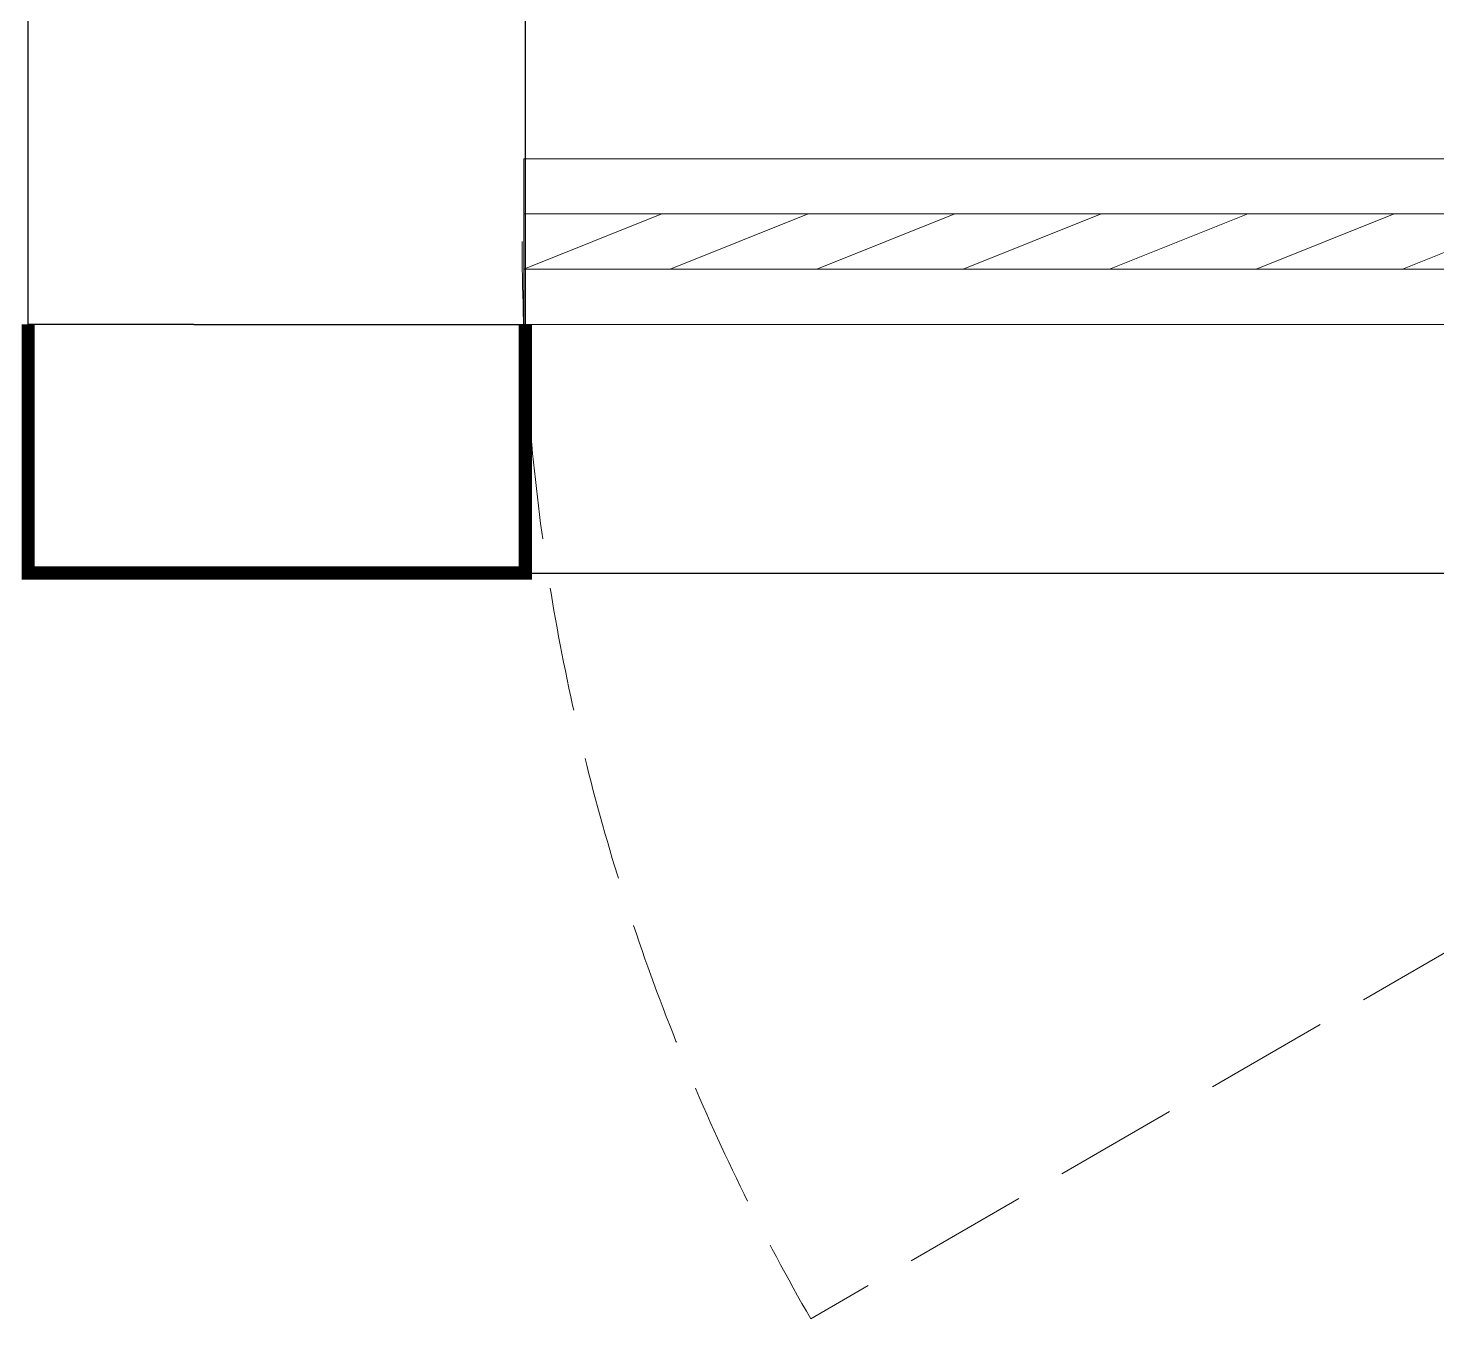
# Model space of a CAD drawing. Extents: x 3753737 to 4713801, y -857380 to 24339.
# Drawn here: x 4645799 to 4646649, y -709746 to -708968 of the extents above; entities that cross this region are included whole.
import ezdxf

# ---------------------------------------------------------------- set-up
doc = ezdxf.new("R2010")
doc.units = 0
doc.header["$LTSCALE"] = 1000
doc.header["$MEASUREMENT"] = 0
doc.linetypes.add('DASH', pattern=[0.35, 0.25, -0.1])
doc.layers.get('0').update_dxf_attribs({"linetype": 'CONTINUOUS'})
for name, color, linetype in [('!!电气', 1, 'CONTINUOUS'), ('WALL', 252, 'CONTINUOUS'), ('看线', 185, 'CONTINUOUS')]:
    doc.layers.add(name, color=color, linetype=linetype)
doc.layers.add('WINDOW', color=146, linetype='CONTINUOUS', lineweight=20)

# ---------------------------------------------------------------- blocks, each defined once
blk = doc.blocks.new('$WINLIB2D$00000039')
at = {"color": 0}
for points in [[(-0.5, 0.5), (-0.5, -0.5)], [(0.5, 0.5), (-0.5, 0.5)], [(0.5, -0.5), (0.5, 0.5)], [(-0.5, 0.16667), (0.5, 0.16667)], [(-0.38388, -0.16667), (-0.44799, 0.16667)], [(-0.31589, -0.16667), (-0.38, 0.16667)], [(-0.2479, -0.16667), (-0.312, 0.16667)], [(-0.17991, -0.16667), (-0.24401, 0.16667)], [(-0.11192, -0.16667), (-0.17602, 0.16667)], [(-0.04393, -0.16667), (-0.10803, 0.16667)], [(0.02406, -0.16667), (-0.04004, 0.16667)], [(0.09205, -0.16667), (0.02795, 0.16667)], [(0.16004, -0.16667), (0.09594, 0.16667)], [(0.22804, -0.16667), (0.16393, 0.16667)], [(0.29603, -0.16667), (0.23192, 0.16667)], [(0.36402, -0.16667), (0.29992, 0.16667)], [(0.43201, -0.16667), (0.36791, 0.16667)], [(0.5, -0.16667), (0.4359, 0.16667)], [(-0.45187, -0.16667), (-0.5, 0.08359)], [(-0.5, -0.16667), (0.5, -0.16667)], [(0.5, -0.5), (-0.5, -0.5)]]:
    blk.add_lwpolyline(points, dxfattribs=at)
blk = doc.blocks.new('A$C1C403CBE')
at = {"color": 252, "const_width": 8}
blk.add_lwpolyline([(8350, -100), (8350, -250), (8650, -250), (8650, -100)], dxfattribs=at)
at = {"layer": 'WALL', "color": 252}
for p, q in [((8650, 0), (8650, 500)), ((8350, -100), (8350, 100)), ((8650, -100), (8650, 0)), ((8450, -100), (8350, -100)), ((8450, -100), (8450, -100)), ((8450, -100), (8650, -100))]:
    blk.add_line(p, q, dxfattribs=at)
at = {"layer": 'WINDOW', "color": 252, "linetype": 'DASH', "ltscale": 0.3}
blk.add_lwpolyline([(9948.08, -50), (8822.24, -700, -0.131652), (8648.08, -50)], format="xyb", dxfattribs=at)
at = {"layer": '看线', "color": 252, "ltscale": 0.5}
blk.add_lwpolyline([(8650, -250), (9950, -250)], dxfattribs=at)
at = {"layer": 'WINDOW', "color": 252, "xscale": 1299.999999983003, "yscale": -100, "zscale": 1299.999999983003, "rotation": 180}
blk.add_blockref('$WINLIB2D$00000039', (9299.04, -50), dxfattribs=at)

msp = doc.modelspace()

# ---------------------------------------------------------------- block references
at = {"layer": '!!电气'}
msp.add_blockref('A$C1C403CBE', (4637448.63, -709046.47), dxfattribs=at)

doc.saveas('drawing.dxf')
